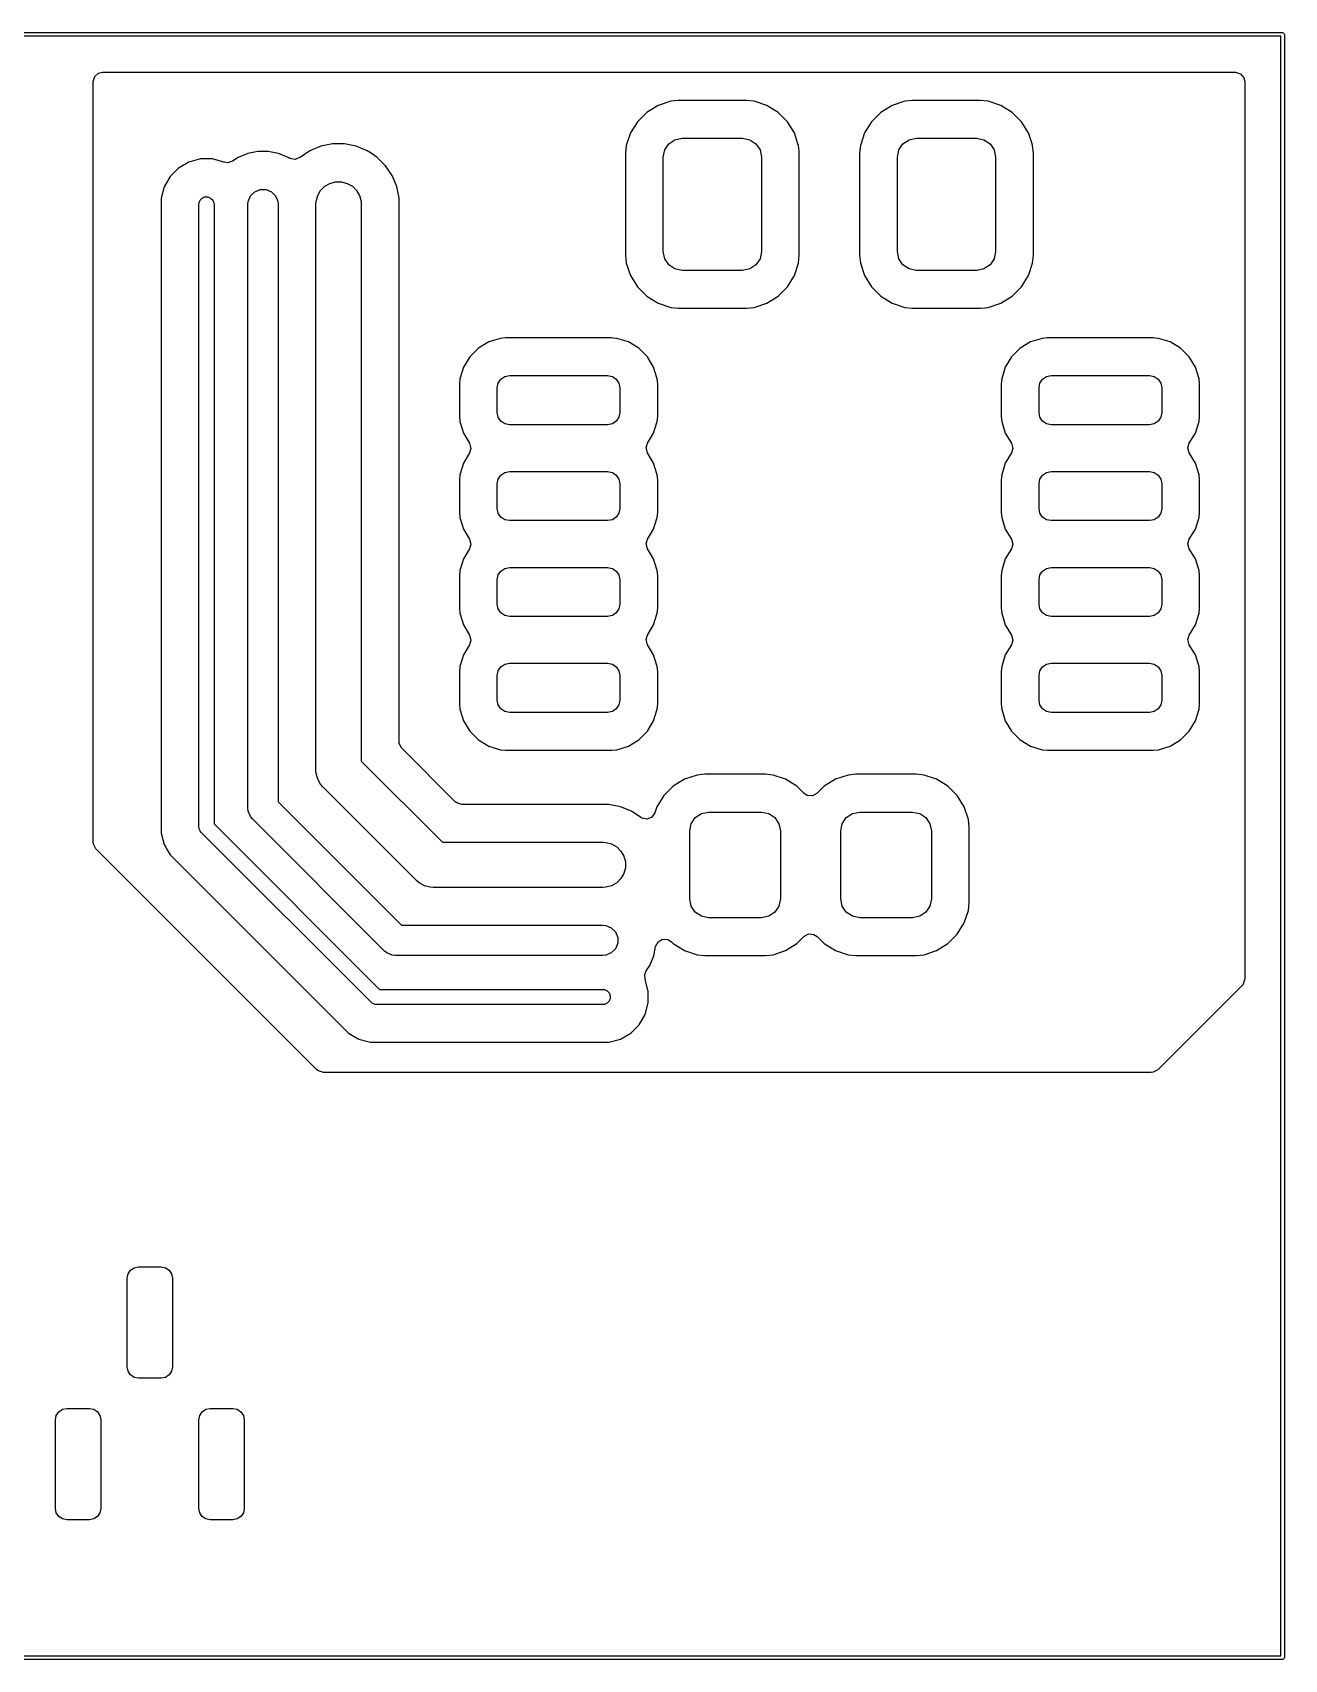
# Model space of a CAD drawing. Extents: x 126 to 188.3, y -91.5 to -70.
# Drawn here: x 139.7 to 156.28, y -91.52 to -69.97 of the extents above; entities that cross this region are included whole.
import ezdxf

# ---------------------------------------------------------------- set-up
doc = ezdxf.new("R2010")
doc.units = 0
doc.layers.add('BLACK', color=7, linetype='CONTINUOUS')

msp = doc.modelspace()

# ---------------------------------------------------------------- linework, layer by layer
at = {"layer": 'BLACK', "linetype": 'CONTINUOUS'}
for p, q in [((126, -69.975), (156.25, -69.975)), ((156.225, -70.025), (126.025, -70.025)), ((156.225, -91.475), (156.225, -70.025)), ((156.25, -69.975), (156.259567, -69.976903)), ((156.259567, -69.976903), (156.273097, -69.990433)), ((156.273097, -69.990433), (156.275, -70)), ((156.275, -70), (156.275, -91.5)), ((140.5, -70.6245), (140.519685, -70.557461)), ((140.5, -80.579054), (140.5, -70.6245)), ((140.519685, -70.557461), (140.572489, -70.511706)), ((140.572489, -70.511706), (140.624, -70.5005)), ((140.624, -70.5005), (155.6255, -70.5005)), ((155.6255, -70.5005), (155.692539, -70.520185)), ((155.692539, -70.520185), (155.738294, -70.572989)), ((155.738294, -70.572989), (155.7495, -70.6245)), ((155.7495, -70.6245), (155.7495, -82.511638)), ((148.1472, -70.885001), (147.980668, -70.940185)), ((148.147203, -70.885), (148.1472, -70.885001)), ((148.24998, -70.874501), (148.147203, -70.885)), ((148.249998, -70.8745), (148.24998, -70.874501)), ((149.15001, -70.8745), (148.249998, -70.8745)), ((149.252795, -70.885), (149.15001, -70.8745)), ((149.252797, -70.885001), (149.252795, -70.885)), ((149.419334, -70.940186), (149.252797, -70.885001)), ((151.2472, -70.885001), (151.080668, -70.940185)), ((151.247203, -70.885), (151.2472, -70.885001)), ((151.34998, -70.874501), (151.247203, -70.885)), ((151.349998, -70.8745), (151.34998, -70.874501)), ((152.25001, -70.8745), (151.349998, -70.8745)), ((152.352795, -70.885), (152.25001, -70.8745)), ((152.352797, -70.885001), (152.352795, -70.885)), ((152.519334, -70.940186), (152.352797, -70.885001)), ((147.831342, -71.032289), (147.707289, -71.156342)), ((147.980663, -70.940187), (147.831342, -71.032289)), ((147.980668, -70.940185), (147.980663, -70.940187)), ((149.568656, -71.032288), (149.419334, -70.940186)), ((149.692712, -71.156344), (149.568656, -71.032288)), ((150.931342, -71.032289), (150.807289, -71.156342)), ((151.080663, -70.940187), (150.931342, -71.032289)), ((151.080668, -70.940185), (151.080663, -70.940187)), ((152.668656, -71.032288), (152.519334, -70.940186)), ((152.792712, -71.156344), (152.668656, -71.032288)), ((147.615186, -71.305666), (147.560001, -71.472203)), ((147.615187, -71.305663), (147.615186, -71.305666)), ((147.707289, -71.156342), (147.615187, -71.305663)), ((149.784814, -71.305666), (149.692712, -71.156344)), ((149.832476, -71.4495), (149.784814, -71.305666)), ((150.715186, -71.305666), (150.660001, -71.472203)), ((150.715187, -71.305663), (150.715186, -71.305666)), ((150.807289, -71.156342), (150.715187, -71.305663)), ((152.884814, -71.305666), (152.792712, -71.156344)), ((152.932476, -71.4495), (152.884814, -71.305666)), ((143.370814, -71.540609), (143.239704, -71.628215)), ((143.370827, -71.540602), (143.370814, -71.540609)), ((143.516498, -71.480264), (143.370827, -71.540602)), ((143.51651, -71.480261), (143.516498, -71.480264)), ((143.671155, -71.4495), (143.51651, -71.480261)), ((143.671158, -71.4495), (143.671155, -71.4495)), ((143.828842, -71.4495), (143.671158, -71.4495)), ((143.828845, -71.4495), (143.828842, -71.4495)), ((143.983489, -71.480261), (143.828845, -71.4495)), ((143.983501, -71.480264), (143.983489, -71.480261)), ((144.129172, -71.540602), (143.983501, -71.480264)), ((144.129185, -71.540609), (144.129172, -71.540602)), ((144.180629, -71.574983), (144.129185, -71.540609)), ((147.56, -71.472204), (147.5495, -71.574983)), ((147.560001, -71.472204), (147.56, -71.472204)), ((147.560001, -71.472203), (147.560001, -71.472204)), ((148.05, -71.625), (148.06903, -71.529329)), ((148.06903, -71.529329), (148.123223, -71.448223)), ((148.123223, -71.448223), (148.204329, -71.39403)), ((148.204329, -71.39403), (148.3, -71.375)), ((148.3, -71.375), (149.1, -71.375)), ((149.1, -71.375), (149.195671, -71.39403)), ((149.195671, -71.39403), (149.276777, -71.448223)), ((149.276777, -71.448223), (149.33097, -71.529329)), ((149.33097, -71.529329), (149.35, -71.625)), ((149.839998, -71.4722), (149.832476, -71.4495)), ((149.839999, -71.472203), (149.839998, -71.4722)), ((149.846986, -71.540606), (149.839999, -71.472203)), ((149.850498, -71.574983), (149.846986, -71.540606)), ((150.66, -71.472204), (150.6495, -71.574983)), ((150.660001, -71.472204), (150.66, -71.472204)), ((150.660001, -71.472203), (150.660001, -71.472204)), ((151.15, -71.625), (151.16903, -71.529329)), ((151.16903, -71.529329), (151.223223, -71.448223)), ((151.223223, -71.448223), (151.304329, -71.39403)), ((151.304329, -71.39403), (151.4, -71.375)), ((151.4, -71.375), (152.2, -71.375)), ((152.2, -71.375), (152.295671, -71.39403)), ((152.295671, -71.39403), (152.376777, -71.448223)), ((152.376777, -71.448223), (152.43097, -71.529329)), ((152.43097, -71.529329), (152.45, -71.625)), ((152.939998, -71.4722), (152.932476, -71.4495)), ((152.939999, -71.472203), (152.939998, -71.4722)), ((152.946986, -71.540606), (152.939999, -71.472203)), ((152.950499, -71.574992), (152.946986, -71.540606)), ((141.768209, -71.690426), (141.63129, -71.769475)), ((141.768216, -71.690423), (141.768209, -71.690426)), ((141.920943, -71.6495), (141.768216, -71.690423)), ((142.079057, -71.6495), (141.920943, -71.6495)), ((142.231784, -71.690423), (142.079057, -71.6495)), ((142.231785, -71.690423), (142.231784, -71.690423)), ((142.239635, -71.692527), (142.231785, -71.690423)), ((142.239946, -71.691365), (142.239635, -71.692527)), ((142.278746, -71.698722), (142.239946, -71.691365)), ((142.345423, -71.677844), (142.278746, -71.698722)), ((142.418177, -71.629231), (142.345423, -71.677844)), ((142.418195, -71.629221), (142.418177, -71.629231)), ((142.545667, -71.576421), (142.418195, -71.629221)), ((142.545677, -71.576418), (142.545667, -71.576421)), ((142.681005, -71.5495), (142.545677, -71.576418)), ((142.681007, -71.5495), (142.681005, -71.5495)), ((142.818993, -71.5495), (142.681007, -71.5495)), ((142.818995, -71.5495), (142.818993, -71.5495)), ((142.954322, -71.576418), (142.818995, -71.5495)), ((142.954332, -71.576421), (142.954322, -71.576418)), ((143.081809, -71.629223), (142.954332, -71.576421)), ((143.091703, -71.635834), (143.081809, -71.629223)), ((143.106066, -71.644099), (143.091703, -71.635834)), ((143.174932, -71.655898), (143.106066, -71.644099)), ((143.234099, -71.630776), (143.174932, -71.655898)), ((143.234646, -71.631595), (143.234099, -71.630776)), ((143.238957, -71.628713), (143.234646, -71.631595)), ((143.239245, -71.628592), (143.238957, -71.628713)), ((143.239704, -71.628215), (143.239245, -71.628592)), ((144.260288, -71.62821), (144.180629, -71.574983)), ((144.260292, -71.628213), (144.260288, -71.62821)), ((144.371786, -71.739707), (144.260292, -71.628213)), ((144.371789, -71.739711), (144.371786, -71.739707)), ((144.45939, -71.870814), (144.371789, -71.739711)), ((147.5495, -71.574983), (147.5495, -72.925001)), ((148.05, -72.875), (148.05, -71.625)), ((149.35, -71.625), (149.35, -72.875)), ((149.850499, -71.574992), (149.850498, -71.574983)), ((149.8505, -72.925009), (149.850499, -71.574992)), ((150.6495, -71.574983), (150.6495, -72.925001)), ((151.15, -72.875), (151.15, -71.625)), ((152.45, -71.625), (152.45, -72.875)), ((152.9505, -72.925009), (152.950499, -71.574992)), ((141.519475, -71.88129), (141.440426, -72.018209)), ((141.519481, -71.881282), (141.519475, -71.88129)), ((141.631282, -71.769481), (141.519481, -71.881282)), ((141.63129, -71.769475), (141.631282, -71.769481)), ((143.567372, -72.011994), (143.635195, -71.972836)), ((143.635195, -71.972836), (143.710842, -71.952567)), ((143.710842, -71.952567), (143.789158, -71.952567)), ((143.789158, -71.952567), (143.864805, -71.972836)), ((143.864805, -71.972836), (143.932628, -72.011994)), ((144.459397, -71.870827), (144.45939, -71.870814)), ((144.519735, -72.016498), (144.459397, -71.870827)), ((141.440423, -72.018216), (141.3995, -72.170943)), ((141.3995, -72.170943), (141.3995, -80.41333)), ((141.440426, -72.018209), (141.440423, -72.018216)), ((141.916853, -72.194443), (141.944443, -72.166853)), ((141.944443, -72.166853), (141.980491, -72.151921)), ((141.980491, -72.151921), (142.019509, -72.151921)), ((142.019509, -72.151921), (142.055557, -72.166853)), ((142.055557, -72.166853), (142.083147, -72.194443)), ((142.553843, -72.210982), (142.583706, -72.138886)), ((142.583706, -72.138886), (142.638886, -72.083706)), ((142.638886, -72.083706), (142.710982, -72.053843)), ((142.710982, -72.053843), (142.789018, -72.053843)), ((142.789018, -72.053843), (142.861114, -72.083706)), ((142.861114, -72.083706), (142.916294, -72.138886)), ((142.916294, -72.138886), (142.946157, -72.210982)), ((143.452567, -72.210842), (143.472836, -72.135195)), ((143.472836, -72.135195), (143.511994, -72.067372)), ((143.511994, -72.067372), (143.567372, -72.011994)), ((143.932628, -72.011994), (143.988006, -72.067372)), ((143.988006, -72.067372), (144.027164, -72.135195)), ((144.027164, -72.135195), (144.047433, -72.210842)), ((144.519737, -72.016503), (144.519735, -72.016498)), ((144.550457, -72.170943), (144.519737, -72.016503)), ((144.550499, -72.171153), (144.550457, -72.170943)), ((144.5505, -72.171155), (144.550499, -72.171153)), ((144.5505, -74.628911), (144.5505, -72.171155)), ((141.9, -72.25), (141.901921, -72.230491)), ((141.9, -80.5), (141.9, -72.25)), ((141.901921, -72.230491), (141.916853, -72.194443)), ((142.083147, -72.194443), (142.098079, -72.230491)), ((142.098079, -72.230491), (142.1, -72.25)), ((142.1, -72.25), (142.1, -80.458578)), ((142.55, -72.25), (142.553843, -72.210982)), ((142.55, -80.25), (142.55, -72.25)), ((142.946157, -72.210982), (142.95, -72.25)), ((142.95, -72.25), (142.95, -80.167157)), ((143.45, -72.25), (143.452567, -72.210842)), ((143.45, -79.75), (143.45, -72.25)), ((144.047433, -72.210842), (144.05, -72.25)), ((144.05, -72.25), (144.05, -79.625736)), ((147.5495, -72.925001), (147.549501, -72.925018)), ((147.549501, -72.925018), (147.56, -73.027796)), ((147.56, -73.027796), (147.560001, -73.027799)), ((147.560001, -73.027799), (147.615185, -73.194331)), ((148.06903, -72.970671), (148.05, -72.875)), ((148.123223, -73.051777), (148.06903, -72.970671)), ((148.204329, -73.10597), (148.123223, -73.051777)), ((149.276777, -73.051777), (149.195671, -73.10597)), ((149.33097, -72.970671), (149.276777, -73.051777)), ((149.35, -72.875), (149.33097, -72.970671)), ((149.784814, -73.194334), (149.839999, -73.027797)), ((149.839999, -73.027797), (149.8505, -72.925009)), ((150.6495, -72.925001), (150.649501, -72.925018)), ((150.649501, -72.925018), (150.66, -73.027796)), ((150.66, -73.027796), (150.660001, -73.027799)), ((150.660001, -73.027799), (150.715185, -73.194331)), ((151.16903, -72.970671), (151.15, -72.875)), ((151.223223, -73.051777), (151.16903, -72.970671)), ((151.304329, -73.10597), (151.223223, -73.051777)), ((152.376777, -73.051777), (152.295671, -73.10597)), ((152.43097, -72.970671), (152.376777, -73.051777)), ((152.45, -72.875), (152.43097, -72.970671)), ((152.884814, -73.194334), (152.939999, -73.027797)), ((152.939999, -73.027797), (152.9505, -72.925009)), ((147.615185, -73.194331), (147.615186, -73.194334)), ((147.615186, -73.194334), (147.707288, -73.343656)), ((148.3, -73.125), (148.204329, -73.10597)), ((149.1, -73.125), (148.3, -73.125)), ((149.195671, -73.10597), (149.1, -73.125)), ((149.692712, -73.343656), (149.784814, -73.194334)), ((150.715185, -73.194331), (150.715186, -73.194334)), ((150.715186, -73.194334), (150.807288, -73.343656)), ((151.4, -73.125), (151.304329, -73.10597)), ((152.2, -73.125), (151.4, -73.125)), ((152.295671, -73.10597), (152.2, -73.125)), ((152.792712, -73.343656), (152.884814, -73.194334)), ((147.707288, -73.343656), (147.831344, -73.467712)), ((147.831344, -73.467712), (147.980666, -73.559814)), ((149.419334, -73.559814), (149.568656, -73.467712)), ((149.568656, -73.467712), (149.692712, -73.343656)), ((150.807288, -73.343656), (150.931344, -73.467712)), ((150.931344, -73.467712), (151.080666, -73.559814)), ((152.519334, -73.559814), (152.668656, -73.467712)), ((152.668656, -73.467712), (152.792712, -73.343656)), ((147.980666, -73.559814), (148.147203, -73.614999)), ((148.147203, -73.614999), (148.249991, -73.6255)), ((148.249991, -73.6255), (149.150008, -73.625499)), ((149.150008, -73.625499), (149.150016, -73.625498)), ((149.150016, -73.625498), (149.150019, -73.625498)), ((149.150019, -73.625498), (149.206302, -73.619748)), ((149.206302, -73.619748), (149.252797, -73.614999)), ((149.252797, -73.614999), (149.419334, -73.559814)), ((151.080666, -73.559814), (151.247203, -73.614999)), ((151.247203, -73.614999), (151.349991, -73.6255)), ((151.349991, -73.6255), (152.250008, -73.625499)), ((152.250008, -73.625499), (152.250016, -73.625498)), ((152.250016, -73.625498), (152.250019, -73.625498)), ((152.250019, -73.625498), (152.306302, -73.619748)), ((152.306302, -73.619748), (152.352797, -73.614999)), ((152.352797, -73.614999), (152.519334, -73.559814)), ((145.738401, -74.073467), (145.600608, -74.156766)), ((145.892106, -74.025571), (145.738401, -74.073467)), ((145.892117, -74.025568), (145.892106, -74.025571)), ((145.958901, -74.0195), (145.892117, -74.025568)), ((147.366088, -74.0195), (145.958901, -74.0195)), ((147.366091, -74.0195), (147.366088, -74.0195)), ((147.386117, -74.021319), (147.366091, -74.0195)), ((147.432883, -74.025569), (147.386117, -74.021319)), ((147.432885, -74.025569), (147.432883, -74.025569)), ((147.432887, -74.02557), (147.432885, -74.025569)), ((147.586596, -74.073467), (147.432887, -74.02557)), ((147.586602, -74.073469), (147.586596, -74.073467)), ((147.724391, -74.156766), (147.586602, -74.073469)), ((152.913401, -74.073467), (152.775608, -74.156766)), ((153.067106, -74.025571), (152.913401, -74.073467)), ((153.067117, -74.025568), (153.067106, -74.025571)), ((153.133901, -74.0195), (153.067117, -74.025568)), ((154.541088, -74.0195), (153.133901, -74.0195)), ((154.541091, -74.0195), (154.541088, -74.0195)), ((154.561117, -74.021319), (154.541091, -74.0195)), ((154.607883, -74.025569), (154.561117, -74.021319)), ((154.607885, -74.025569), (154.607883, -74.025569)), ((154.607887, -74.02557), (154.607885, -74.025569)), ((154.761596, -74.073467), (154.607887, -74.02557)), ((154.761602, -74.073469), (154.761596, -74.073467)), ((154.899391, -74.156766), (154.761602, -74.073469)), ((145.486766, -74.270608), (145.403469, -74.408397)), ((145.600608, -74.156766), (145.486766, -74.270608)), ((147.838233, -74.270608), (147.724391, -74.156766)), ((147.838234, -74.27061), (147.838233, -74.270608)), ((147.838236, -74.270612), (147.838234, -74.27061)), ((147.921531, -74.408398), (147.838236, -74.270612)), ((152.661766, -74.270608), (152.578469, -74.408397)), ((152.775608, -74.156766), (152.661766, -74.270608)), ((155.013233, -74.270608), (154.899391, -74.156766)), ((155.013234, -74.27061), (155.013233, -74.270608)), ((155.013236, -74.270612), (155.013234, -74.27061)), ((155.096531, -74.408398), (155.013236, -74.270612)), ((145.355569, -74.562116), (145.3495, -74.628911)), ((145.403469, -74.408397), (145.355569, -74.562116)), ((145.897595, -74.567595), (145.950314, -74.53237)), ((145.950314, -74.53237), (146.0125, -74.52)), ((146.0125, -74.52), (147.3125, -74.52)), ((147.3125, -74.52), (147.374686, -74.53237)), ((147.374686, -74.53237), (147.427405, -74.567595)), ((147.921531, -74.4084), (147.921531, -74.408398)), ((147.921532, -74.408401), (147.921531, -74.4084)), ((147.969428, -74.562106), (147.921532, -74.408401)), ((147.969431, -74.562117), (147.969428, -74.562106)), ((147.975499, -74.628901), (147.969431, -74.562117)), ((152.530569, -74.562116), (152.5245, -74.628911)), ((152.578469, -74.408397), (152.530569, -74.562116)), ((153.072595, -74.567595), (153.125314, -74.53237)), ((153.125314, -74.53237), (153.1875, -74.52)), ((153.1875, -74.52), (154.4875, -74.52)), ((154.4875, -74.52), (154.549686, -74.53237)), ((154.549686, -74.53237), (154.602405, -74.567595)), ((155.096531, -74.4084), (155.096531, -74.408398)), ((155.096532, -74.408401), (155.096531, -74.4084)), ((155.144428, -74.562106), (155.096532, -74.408401)), ((155.144431, -74.562117), (155.144428, -74.562106)), ((155.150499, -74.628901), (155.144431, -74.562117)), ((144.5505, -79.36706), (144.5505, -74.628911)), ((145.3495, -74.628911), (145.3495, -75.061098)), ((145.85, -74.6825), (145.86237, -74.620314)), ((145.85, -75.0075), (145.85, -74.6825)), ((145.86237, -74.620314), (145.897595, -74.567595)), ((147.427405, -74.567595), (147.46263, -74.620314)), ((147.46263, -74.620314), (147.475, -74.6825)), ((147.475, -74.6825), (147.475, -75.0075)), ((147.975499, -74.628909), (147.975499, -74.628901)), ((147.975499, -74.62891), (147.975499, -74.628909)), ((147.975499, -74.628911), (147.975499, -74.62891)), ((147.9755, -75.061091), (147.975499, -74.628911)), ((152.5245, -74.628911), (152.5245, -75.061098)), ((153.025, -74.6825), (153.03737, -74.620314)), ((153.025, -75.0075), (153.025, -74.6825)), ((153.03737, -74.620314), (153.072595, -74.567595)), ((154.602405, -74.567595), (154.63763, -74.620314)), ((154.63763, -74.620314), (154.65, -74.6825)), ((154.65, -74.6825), (154.65, -75.0075)), ((155.150499, -74.628909), (155.150499, -74.628901)), ((155.150499, -74.62891), (155.150499, -74.628909)), ((155.1505, -75.061091), (155.150499, -74.62891)), ((145.3495, -75.061098), (145.355568, -75.127882)), ((145.355568, -75.127882), (145.355571, -75.127893)), ((145.355571, -75.127893), (145.403467, -75.281599)), ((145.86237, -75.069686), (145.85, -75.0075)), ((145.897595, -75.122405), (145.86237, -75.069686)), ((145.950314, -75.15763), (145.897595, -75.122405)), ((146.0125, -75.17), (145.950314, -75.15763)), ((147.3125, -75.17), (146.0125, -75.17)), ((147.374686, -75.15763), (147.3125, -75.17)), ((147.427405, -75.122405), (147.374686, -75.15763)), ((147.46263, -75.069686), (147.427405, -75.122405)), ((147.475, -75.0075), (147.46263, -75.069686)), ((147.921531, -75.281602), (147.96943, -75.127887)), ((147.96943, -75.127887), (147.9755, -75.061091)), ((152.5245, -75.061098), (152.530568, -75.127882)), ((152.530568, -75.127882), (152.530571, -75.127893)), ((152.530571, -75.127893), (152.578467, -75.281599)), ((153.03737, -75.069686), (153.025, -75.0075)), ((153.072595, -75.122405), (153.03737, -75.069686)), ((153.125314, -75.15763), (153.072595, -75.122405)), ((153.1875, -75.17), (153.125314, -75.15763)), ((154.4875, -75.17), (153.1875, -75.17)), ((154.549686, -75.15763), (154.4875, -75.17)), ((154.602405, -75.122405), (154.549686, -75.15763)), ((154.63763, -75.069686), (154.602405, -75.122405)), ((154.65, -75.0075), (154.63763, -75.069686)), ((155.096531, -75.281602), (155.14443, -75.127887)), ((155.14443, -75.127887), (155.1505, -75.061091)), ((145.403467, -75.281599), (145.484625, -75.41585)), ((145.484625, -75.41585), (145.502461, -75.483405)), ((147.822538, -75.476596), (147.840373, -75.415852)), ((147.840373, -75.415852), (147.921531, -75.281602)), ((152.578467, -75.281599), (152.659625, -75.41585)), ((152.659625, -75.41585), (152.677461, -75.483405)), ((154.997538, -75.476596), (155.015373, -75.415852)), ((155.015373, -75.415852), (155.096531, -75.281602)), ((145.484625, -75.54415), (145.403469, -75.678397)), ((145.502461, -75.483405), (145.484625, -75.54415)), ((147.840373, -75.544147), (147.822538, -75.476596)), ((147.921531, -75.678398), (147.840373, -75.544147)), ((152.659625, -75.54415), (152.578469, -75.678397)), ((152.677461, -75.483405), (152.659625, -75.54415)), ((155.015373, -75.544147), (154.997538, -75.476596)), ((155.096531, -75.678398), (155.015373, -75.544147)), ((145.355569, -75.832116), (145.3495, -75.898911)), ((145.403469, -75.678397), (145.355569, -75.832116)), ((145.86237, -75.890314), (145.897595, -75.837595)), ((145.897595, -75.837595), (145.950314, -75.80237)), ((145.950314, -75.80237), (146.0125, -75.79)), ((146.0125, -75.79), (147.3125, -75.79)), ((147.3125, -75.79), (147.374686, -75.80237)), ((147.374686, -75.80237), (147.427405, -75.837595)), ((147.427405, -75.837595), (147.46263, -75.890314)), ((147.921531, -75.6784), (147.921531, -75.678398)), ((147.921532, -75.678401), (147.921531, -75.6784)), ((147.969428, -75.832106), (147.921532, -75.678401)), ((147.969431, -75.832117), (147.969428, -75.832106)), ((147.975499, -75.898901), (147.969431, -75.832117)), ((152.530569, -75.832116), (152.5245, -75.898911)), ((152.578469, -75.678397), (152.530569, -75.832116)), ((153.03737, -75.890314), (153.072595, -75.837595)), ((153.072595, -75.837595), (153.125314, -75.80237)), ((153.125314, -75.80237), (153.1875, -75.79)), ((153.1875, -75.79), (154.4875, -75.79)), ((154.4875, -75.79), (154.549686, -75.80237)), ((154.549686, -75.80237), (154.602405, -75.837595)), ((154.602405, -75.837595), (154.63763, -75.890314)), ((155.096531, -75.6784), (155.096531, -75.678398)), ((155.096532, -75.678401), (155.096531, -75.6784)), ((155.144428, -75.832106), (155.096532, -75.678401)), ((155.144431, -75.832117), (155.144428, -75.832106)), ((155.150499, -75.898901), (155.144431, -75.832117)), ((145.3495, -75.898911), (145.3495, -76.331098)), ((145.85, -75.9525), (145.86237, -75.890314)), ((145.85, -76.2775), (145.85, -75.9525)), ((147.46263, -75.890314), (147.475, -75.9525)), ((147.475, -75.9525), (147.475, -76.2775)), ((147.975499, -75.898909), (147.975499, -75.898901)), ((147.975499, -75.89891), (147.975499, -75.898909)), ((147.9755, -76.331091), (147.975499, -75.89891)), ((152.5245, -75.898911), (152.5245, -76.331098)), ((153.025, -75.9525), (153.03737, -75.890314)), ((153.025, -76.2775), (153.025, -75.9525)), ((154.63763, -75.890314), (154.65, -75.9525)), ((154.65, -75.9525), (154.65, -76.2775)), ((155.150499, -75.898909), (155.150499, -75.898901)), ((155.150499, -75.89891), (155.150499, -75.898909)), ((155.1505, -76.331091), (155.150499, -75.89891)), ((145.86237, -76.339686), (145.85, -76.2775)), ((147.475, -76.2775), (147.46263, -76.339686)), ((153.03737, -76.339686), (153.025, -76.2775)), ((154.65, -76.2775), (154.63763, -76.339686)), ((145.3495, -76.331098), (145.355568, -76.397882)), ((145.355568, -76.397882), (145.355571, -76.397893)), ((145.355571, -76.397893), (145.403467, -76.551599)), ((145.897595, -76.392405), (145.86237, -76.339686)), ((145.950314, -76.42763), (145.897595, -76.392405)), ((146.0125, -76.44), (145.950314, -76.42763)), ((147.3125, -76.44), (146.0125, -76.44)), ((147.374686, -76.42763), (147.3125, -76.44)), ((147.427405, -76.392405), (147.374686, -76.42763)), ((147.46263, -76.339686), (147.427405, -76.392405)), ((147.921531, -76.551602), (147.96943, -76.397887)), ((147.96943, -76.397887), (147.9755, -76.331091)), ((152.5245, -76.331098), (152.530568, -76.397882)), ((152.530568, -76.397882), (152.530571, -76.397893)), ((152.530571, -76.397893), (152.578467, -76.551599)), ((153.072595, -76.392405), (153.03737, -76.339686)), ((153.125314, -76.42763), (153.072595, -76.392405)), ((153.1875, -76.44), (153.125314, -76.42763)), ((154.4875, -76.44), (153.1875, -76.44)), ((154.549686, -76.42763), (154.4875, -76.44)), ((154.602405, -76.392405), (154.549686, -76.42763)), ((154.63763, -76.339686), (154.602405, -76.392405)), ((155.096531, -76.551602), (155.14443, -76.397887)), ((155.14443, -76.397887), (155.1505, -76.331091)), ((145.403467, -76.551599), (145.484625, -76.68585)), ((145.484625, -76.68585), (145.502461, -76.753405)), ((147.822538, -76.746596), (147.840373, -76.685852)), ((147.840373, -76.685852), (147.921531, -76.551602)), ((152.578467, -76.551599), (152.659625, -76.68585)), ((152.659625, -76.68585), (152.677461, -76.753405)), ((154.997538, -76.746596), (155.015373, -76.685852)), ((155.015373, -76.685852), (155.096531, -76.551602)), ((145.484625, -76.81415), (145.403469, -76.948397)), ((145.502461, -76.753405), (145.484625, -76.81415)), ((147.840373, -76.814147), (147.822538, -76.746596)), ((147.921531, -76.948398), (147.840373, -76.814147)), ((152.659625, -76.81415), (152.578469, -76.948397)), ((152.677461, -76.753405), (152.659625, -76.81415)), ((155.015373, -76.814147), (154.997538, -76.746596)), ((155.096531, -76.948398), (155.015373, -76.814147)), ((145.355569, -77.102116), (145.3495, -77.168911)), ((145.403469, -76.948397), (145.355569, -77.102116)), ((145.86237, -77.160314), (145.897595, -77.107595)), ((145.897595, -77.107595), (145.950314, -77.07237)), ((145.950314, -77.07237), (146.0125, -77.06)), ((146.0125, -77.06), (147.3125, -77.06)), ((147.3125, -77.06), (147.374686, -77.07237)), ((147.374686, -77.07237), (147.427405, -77.107595)), ((147.427405, -77.107595), (147.46263, -77.160314)), ((147.921531, -76.9484), (147.921531, -76.948398)), ((147.921532, -76.948401), (147.921531, -76.9484)), ((147.969428, -77.102106), (147.921532, -76.948401)), ((147.969431, -77.102117), (147.969428, -77.102106)), ((147.975499, -77.168901), (147.969431, -77.102117)), ((152.530569, -77.102116), (152.5245, -77.168911)), ((152.578469, -76.948397), (152.530569, -77.102116)), ((153.03737, -77.160314), (153.072595, -77.107595)), ((153.072595, -77.107595), (153.125314, -77.07237)), ((153.125314, -77.07237), (153.1875, -77.06)), ((153.1875, -77.06), (154.4875, -77.06)), ((154.4875, -77.06), (154.549686, -77.07237)), ((154.549686, -77.07237), (154.602405, -77.107595)), ((154.602405, -77.107595), (154.63763, -77.160314)), ((155.096531, -76.9484), (155.096531, -76.948398)), ((155.096532, -76.948401), (155.096531, -76.9484)), ((155.144428, -77.102106), (155.096532, -76.948401)), ((155.144431, -77.102117), (155.144428, -77.102106)), ((155.150499, -77.168901), (155.144431, -77.102117)), ((145.3495, -77.168911), (145.3495, -77.601098)), ((145.85, -77.2225), (145.86237, -77.160314)), ((145.85, -77.5475), (145.85, -77.2225)), ((147.46263, -77.160314), (147.475, -77.2225)), ((147.475, -77.2225), (147.475, -77.5475)), ((147.975499, -77.168909), (147.975499, -77.168901)), ((147.975499, -77.16891), (147.975499, -77.168909)), ((147.9755, -77.601091), (147.975499, -77.16891)), ((152.5245, -77.168911), (152.5245, -77.601098)), ((153.025, -77.2225), (153.03737, -77.160314)), ((153.025, -77.5475), (153.025, -77.2225)), ((154.63763, -77.160314), (154.65, -77.2225)), ((154.65, -77.2225), (154.65, -77.5475)), ((155.150499, -77.168909), (155.150499, -77.168901)), ((155.150499, -77.16891), (155.150499, -77.168909)), ((155.1505, -77.601091), (155.150499, -77.16891)), ((145.86237, -77.609686), (145.85, -77.5475)), ((147.475, -77.5475), (147.46263, -77.609686)), ((153.03737, -77.609686), (153.025, -77.5475)), ((154.65, -77.5475), (154.63763, -77.609686)), ((145.3495, -77.601098), (145.355568, -77.667882)), ((145.355568, -77.667882), (145.355571, -77.667893)), ((145.355571, -77.667893), (145.403467, -77.821599)), ((145.897595, -77.662405), (145.86237, -77.609686)), ((145.950314, -77.69763), (145.897595, -77.662405)), ((146.0125, -77.71), (145.950314, -77.69763)), ((147.3125, -77.71), (146.0125, -77.71)), ((147.374686, -77.69763), (147.3125, -77.71)), ((147.427405, -77.662405), (147.374686, -77.69763)), ((147.46263, -77.609686), (147.427405, -77.662405)), ((147.921531, -77.821602), (147.96943, -77.667887)), ((147.96943, -77.667887), (147.9755, -77.601091)), ((152.5245, -77.601098), (152.530568, -77.667882)), ((152.530568, -77.667882), (152.530571, -77.667893)), ((152.530571, -77.667893), (152.578467, -77.821599)), ((153.072595, -77.662405), (153.03737, -77.609686)), ((153.125314, -77.69763), (153.072595, -77.662405)), ((153.1875, -77.71), (153.125314, -77.69763)), ((154.4875, -77.71), (153.1875, -77.71)), ((154.549686, -77.69763), (154.4875, -77.71)), ((154.602405, -77.662405), (154.549686, -77.69763)), ((154.63763, -77.609686), (154.602405, -77.662405)), ((155.096531, -77.821602), (155.14443, -77.667887)), ((155.14443, -77.667887), (155.1505, -77.601091)), ((145.403467, -77.821599), (145.484625, -77.95585)), ((145.484625, -77.95585), (145.502461, -78.023405)), ((147.822538, -78.016596), (147.840373, -77.955852)), ((147.840373, -77.955852), (147.921531, -77.821602)), ((152.578467, -77.821599), (152.659625, -77.95585)), ((152.659625, -77.95585), (152.677461, -78.023405)), ((154.997538, -78.016596), (155.015373, -77.955852)), ((155.015373, -77.955852), (155.096531, -77.821602)), ((145.403469, -78.218397), (145.355569, -78.372116)), ((145.484625, -78.08415), (145.403469, -78.218397)), ((145.502461, -78.023405), (145.484625, -78.08415)), ((147.840373, -78.084147), (147.822538, -78.016596)), ((147.921531, -78.218398), (147.840373, -78.084147)), ((147.921531, -78.2184), (147.921531, -78.218398)), ((147.921532, -78.218401), (147.921531, -78.2184)), ((147.969428, -78.372106), (147.921532, -78.218401)), ((152.578469, -78.218397), (152.530569, -78.372116)), ((152.659625, -78.08415), (152.578469, -78.218397)), ((152.677461, -78.023405), (152.659625, -78.08415)), ((155.015373, -78.084147), (154.997538, -78.016596)), ((155.096531, -78.218398), (155.015373, -78.084147)), ((155.096531, -78.2184), (155.096531, -78.218398)), ((155.096532, -78.218401), (155.096531, -78.2184)), ((155.144428, -78.372106), (155.096532, -78.218401)), ((145.355569, -78.372116), (145.3495, -78.438911)), ((145.3495, -78.438911), (145.3495, -78.871098)), ((145.85, -78.4925), (145.86237, -78.430314)), ((145.86237, -78.430314), (145.897595, -78.377595)), ((145.897595, -78.377595), (145.950314, -78.34237)), ((145.950314, -78.34237), (146.0125, -78.33)), ((146.0125, -78.33), (147.3125, -78.33)), ((147.3125, -78.33), (147.374686, -78.34237)), ((147.374686, -78.34237), (147.427405, -78.377595)), ((147.427405, -78.377595), (147.46263, -78.430314)), ((147.46263, -78.430314), (147.475, -78.4925)), ((147.969431, -78.372117), (147.969428, -78.372106)), ((147.975499, -78.438901), (147.969431, -78.372117)), ((147.975499, -78.438909), (147.975499, -78.438901)), ((147.975499, -78.43891), (147.975499, -78.438909)), ((147.9755, -78.871091), (147.975499, -78.43891)), ((152.530569, -78.372116), (152.5245, -78.438911)), ((152.5245, -78.438911), (152.5245, -78.871098)), ((153.025, -78.4925), (153.03737, -78.430314)), ((153.03737, -78.430314), (153.072595, -78.377595)), ((153.072595, -78.377595), (153.125314, -78.34237)), ((153.125314, -78.34237), (153.1875, -78.33)), ((153.1875, -78.33), (154.4875, -78.33)), ((154.4875, -78.33), (154.549686, -78.34237)), ((154.549686, -78.34237), (154.602405, -78.377595)), ((154.602405, -78.377595), (154.63763, -78.430314)), ((154.63763, -78.430314), (154.65, -78.4925)), ((155.144431, -78.372117), (155.144428, -78.372106)), ((155.150499, -78.438901), (155.144431, -78.372117)), ((155.150499, -78.438909), (155.150499, -78.438901)), ((155.150499, -78.43891), (155.150499, -78.438909)), ((155.1505, -78.871091), (155.150499, -78.43891)), ((145.85, -78.8175), (145.85, -78.4925)), ((147.475, -78.4925), (147.475, -78.8175)), ((153.025, -78.8175), (153.025, -78.4925)), ((154.65, -78.4925), (154.65, -78.8175)), ((145.3495, -78.871098), (145.355568, -78.937882)), ((145.86237, -78.879686), (145.85, -78.8175)), ((147.475, -78.8175), (147.46263, -78.879686)), ((147.96943, -78.937887), (147.9755, -78.871091)), ((152.5245, -78.871098), (152.530568, -78.937882)), ((153.03737, -78.879686), (153.025, -78.8175)), ((154.65, -78.8175), (154.63763, -78.879686)), ((155.14443, -78.937887), (155.1505, -78.871091)), ((145.355568, -78.937882), (145.355571, -78.937893)), ((145.355571, -78.937893), (145.403467, -79.091598)), ((145.897595, -78.932405), (145.86237, -78.879686)), ((145.950314, -78.96763), (145.897595, -78.932405)), ((146.0125, -78.98), (145.950314, -78.96763)), ((147.3125, -78.98), (146.0125, -78.98)), ((147.374686, -78.96763), (147.3125, -78.98)), ((147.427405, -78.932405), (147.374686, -78.96763)), ((147.46263, -78.879686), (147.427405, -78.932405)), ((147.921531, -79.091602), (147.96943, -78.937887)), ((152.530568, -78.937882), (152.530571, -78.937893)), ((152.530571, -78.937893), (152.578467, -79.091598)), ((153.072595, -78.932405), (153.03737, -78.879686)), ((153.125314, -78.96763), (153.072595, -78.932405)), ((153.1875, -78.98), (153.125314, -78.96763)), ((154.4875, -78.98), (153.1875, -78.98)), ((154.549686, -78.96763), (154.4875, -78.98)), ((154.602405, -78.932405), (154.549686, -78.96763)), ((154.63763, -78.879686), (154.602405, -78.932405)), ((155.096531, -79.091602), (155.14443, -78.937887)), ((145.403467, -79.091598), (145.486766, -79.229391)), ((145.486766, -79.229391), (145.600608, -79.343233)), ((147.724388, -79.343236), (147.838236, -79.229388)), ((147.838236, -79.229388), (147.921531, -79.091602)), ((152.578467, -79.091598), (152.661766, -79.229391)), ((152.661766, -79.229391), (152.775608, -79.343233)), ((154.899388, -79.343236), (155.013236, -79.229388)), ((155.013236, -79.229388), (155.096531, -79.091602)), ((144.553334, -79.393418), (144.5505, -79.36706)), ((144.586819, -79.454741), (144.553334, -79.393418)), ((145.295259, -80.163181), (144.586819, -79.454741)), ((145.600608, -79.343233), (145.60061, -79.343234)), ((145.60061, -79.343234), (145.600612, -79.343236)), ((145.600612, -79.343236), (145.738398, -79.426531)), ((145.738398, -79.426531), (145.892113, -79.47443)), ((145.892113, -79.47443), (145.958909, -79.4805)), ((145.958909, -79.4805), (147.36609, -79.480499)), ((147.36609, -79.480499), (147.366097, -79.480499)), ((147.366097, -79.480499), (147.432882, -79.474431)), ((147.432882, -79.474431), (147.432885, -79.47443)), ((147.432885, -79.47443), (147.432887, -79.47443)), ((147.432887, -79.47443), (147.586602, -79.426531)), ((147.586602, -79.426531), (147.724388, -79.343236)), ((152.775608, -79.343233), (152.77561, -79.343234)), ((152.77561, -79.343234), (152.775612, -79.343236)), ((152.775612, -79.343236), (152.913398, -79.426531)), ((152.913398, -79.426531), (153.067113, -79.47443)), ((153.067113, -79.47443), (153.133909, -79.4805)), ((153.133909, -79.4805), (154.54109, -79.480499)), ((154.54109, -79.480499), (154.541097, -79.480499)), ((154.541097, -79.480499), (154.607882, -79.474431)), ((154.607882, -79.474431), (154.607885, -79.47443)), ((154.607885, -79.47443), (154.607887, -79.47443)), ((154.607887, -79.47443), (154.761602, -79.426531)), ((154.761602, -79.426531), (154.899388, -79.343236)), ((144.05, -79.625736), (145.124264, -80.7)), ((143.452567, -79.789158), (143.45, -79.75)), ((143.472836, -79.864805), (143.452567, -79.789158)), ((143.511994, -79.932628), (143.472836, -79.864805)), ((143.537868, -79.962132), (143.511994, -79.932628)), ((148.330663, -79.865187), (148.181342, -79.957289)), ((148.330668, -79.865185), (148.330663, -79.865187)), ((148.4972, -79.810001), (148.330668, -79.865185)), ((148.497203, -79.81), (148.4972, -79.810001)), ((148.59998, -79.799501), (148.497203, -79.81)), ((148.599998, -79.7995), (148.59998, -79.799501)), ((149.40001, -79.7995), (148.599998, -79.7995)), ((149.502795, -79.81), (149.40001, -79.7995)), ((149.502797, -79.810001), (149.502795, -79.81)), ((149.669334, -79.865186), (149.502797, -79.810001)), ((149.818656, -79.957288), (149.669334, -79.865186)), ((150.330663, -79.865187), (150.181342, -79.957289)), ((150.330668, -79.865185), (150.330663, -79.865187)), ((150.4972, -79.810001), (150.330668, -79.865185)), ((150.497203, -79.81), (150.4972, -79.810001)), ((150.59998, -79.799501), (150.497203, -79.81)), ((150.599998, -79.7995), (150.59998, -79.799501)), ((151.40001, -79.7995), (150.599998, -79.7995)), ((151.502795, -79.81), (151.40001, -79.7995)), ((151.502797, -79.810001), (151.502795, -79.81)), ((151.669334, -79.865186), (151.502797, -79.810001)), ((151.818656, -79.957288), (151.669334, -79.865186)), ((144.787868, -81.212132), (143.537868, -79.962132)), ((145.315901, -80.179815), (145.295259, -80.163181)), ((148.057289, -80.081342), (147.965187, -80.230663)), ((148.181342, -79.957289), (148.057289, -80.081342)), ((149.818657, -79.957289), (149.818656, -79.957288)), ((149.912319, -80.050951), (149.818657, -79.957289)), ((149.956666, -80.079452), (149.912319, -80.050951)), ((150.026358, -80.084436), (149.956666, -80.079452)), ((150.087681, -80.050951), (150.026358, -80.084436)), ((150.181342, -79.957289), (150.087681, -80.050951)), ((151.942712, -80.081344), (151.818656, -79.957288)), ((152.034814, -80.230666), (151.942712, -80.081344)), ((142.553843, -80.289018), (142.55, -80.25)), ((142.583706, -80.361114), (142.553843, -80.289018)), ((142.608579, -80.391421), (142.583706, -80.361114)), ((142.95, -80.167157), (144.582843, -81.8)), ((145.38294, -80.1995), (145.315901, -80.179815)), ((147.328842, -80.1995), (145.38294, -80.1995)), ((147.328845, -80.1995), (147.328842, -80.1995)), ((147.483489, -80.230261), (147.328845, -80.1995)), ((147.483501, -80.230264), (147.483489, -80.230261)), ((147.629172, -80.290602), (147.483501, -80.230264)), ((147.629185, -80.290609), (147.629172, -80.290602)), ((147.752633, -80.373095), (147.629185, -80.290609)), ((147.766166, -80.38095), (147.752633, -80.373095)), ((147.834941, -80.393265), (147.766166, -80.38095)), ((147.899457, -80.366442), (147.834941, -80.393265)), ((147.93923, -80.308997), (147.899457, -80.366442)), ((147.965185, -80.230668), (147.93923, -80.308997)), ((147.965187, -80.230663), (147.965185, -80.230668)), ((148.41903, -80.454329), (148.473223, -80.373223)), ((148.473223, -80.373223), (148.554329, -80.31903)), ((148.554329, -80.31903), (148.65, -80.3)), ((148.65, -80.3), (149.35, -80.3)), ((149.35, -80.3), (149.445671, -80.31903)), ((149.445671, -80.31903), (149.526777, -80.373223)), ((149.526777, -80.373223), (149.58097, -80.454329)), ((150.41903, -80.454329), (150.473223, -80.373223)), ((150.473223, -80.373223), (150.554329, -80.31903)), ((150.554329, -80.31903), (150.65, -80.3)), ((150.65, -80.3), (151.35, -80.3)), ((151.35, -80.3), (151.445671, -80.31903)), ((151.445671, -80.31903), (151.526777, -80.373223)), ((151.526777, -80.373223), (151.58097, -80.454329)), ((152.089999, -80.397203), (152.034814, -80.230666)), ((140.5, -80.698638), (140.5, -80.579054)), ((141.399499, -80.579054), (141.399498, -80.579054)), ((141.399498, -80.579054), (141.399499, -80.579057)), ((141.3995, -80.41333), (141.399499, -80.413348)), ((141.399499, -80.413348), (141.399499, -80.579054)), ((141.399499, -80.579057), (141.440423, -80.731785)), ((141.901921, -80.519509), (141.9, -80.5)), ((141.916853, -80.555557), (141.901921, -80.519509)), ((141.929289, -80.570711), (141.916853, -80.555557)), ((144.17929, -82.820711), (141.929289, -80.570711)), ((142.1, -80.458578), (144.291421, -82.65)), ((144.358579, -82.141422), (142.608579, -80.391421)), ((148.4, -80.55), (148.41903, -80.454329)), ((148.4, -81.45), (148.4, -80.55)), ((149.58097, -80.454329), (149.6, -80.55)), ((149.6, -80.55), (149.6, -81.45)), ((150.4, -80.55), (150.41903, -80.454329)), ((150.4, -81.45), (150.4, -80.55)), ((151.58097, -80.454329), (151.6, -80.55)), ((151.6, -80.55), (151.6, -81.45)), ((152.100499, -80.499992), (152.089999, -80.397203)), ((152.1005, -81.500009), (152.100499, -80.499992)), ((140.502834, -80.724996), (140.5, -80.698638)), ((140.536319, -80.786319), (140.502834, -80.724996)), ((143.463681, -83.713681), (140.536319, -80.786319)), ((141.440423, -80.731785), (141.460468, -80.766503)), ((141.460468, -80.766503), (141.471909, -80.786319)), ((141.471909, -80.786319), (141.519479, -80.868715)), ((145.124264, -80.7), (147.25, -80.7)), ((147.25, -80.7), (147.289158, -80.702567)), ((147.289158, -80.702567), (147.364805, -80.722836)), ((147.364805, -80.722836), (147.432628, -80.761994)), ((147.432628, -80.761994), (147.488006, -80.817372)), ((141.519479, -80.868715), (141.638349, -80.987585)), ((141.638349, -80.987585), (141.638354, -80.987589)), ((141.638354, -80.987589), (143.881284, -83.23052)), ((147.488006, -80.817372), (147.527164, -80.885195)), ((147.527164, -80.885195), (147.547433, -80.960842)), ((147.547433, -80.960842), (147.547433, -81.039158)), ((144.817372, -81.238006), (144.787868, -81.212132)), ((144.885195, -81.277164), (144.817372, -81.238006)), ((147.432628, -81.238006), (147.364805, -81.277164)), ((147.488006, -81.182628), (147.432628, -81.238006)), ((147.527164, -81.114805), (147.488006, -81.182628)), ((147.547433, -81.039158), (147.527164, -81.114805)), ((144.960842, -81.297433), (144.885195, -81.277164)), ((145, -81.3), (144.960842, -81.297433)), ((147.25, -81.3), (145, -81.3)), ((147.289158, -81.297433), (147.25, -81.3)), ((147.364805, -81.277164), (147.289158, -81.297433)), ((148.41903, -81.545671), (148.4, -81.45)), ((149.6, -81.45), (149.58097, -81.545671)), ((150.41903, -81.545671), (150.4, -81.45)), ((151.6, -81.45), (151.58097, -81.545671)), ((148.473223, -81.626777), (148.41903, -81.545671)), ((148.554329, -81.68097), (148.473223, -81.626777)), ((149.526777, -81.626777), (149.445671, -81.68097)), ((149.58097, -81.545671), (149.526777, -81.626777)), ((150.473223, -81.626777), (150.41903, -81.545671)), ((150.554329, -81.68097), (150.473223, -81.626777)), ((151.526777, -81.626777), (151.445671, -81.68097)), ((151.58097, -81.545671), (151.526777, -81.626777)), ((152.034814, -81.769334), (152.089999, -81.602797)), ((152.089999, -81.602797), (152.1005, -81.500009)), ((144.582843, -81.8), (147.25, -81.8)), ((147.25, -81.8), (147.289018, -81.803843)), ((147.289018, -81.803843), (147.361114, -81.833706)), ((147.361114, -81.833706), (147.416294, -81.888886)), ((147.416294, -81.888886), (147.446157, -81.960982)), ((148.65, -81.7), (148.554329, -81.68097)), ((149.35, -81.7), (148.65, -81.7)), ((149.445671, -81.68097), (149.35, -81.7)), ((150.65, -81.7), (150.554329, -81.68097)), ((151.35, -81.7), (150.65, -81.7)), ((151.445671, -81.68097), (151.35, -81.7)), ((151.942712, -81.918656), (152.034814, -81.769334)), ((147.446157, -82.039018), (147.416294, -82.111114)), ((147.446157, -81.960982), (147.446157, -82.039018)), ((147.92358, -82.204328), (147.947902, -82.082052)), ((147.947902, -82.082052), (147.980285, -82.020146)), ((147.980285, -82.020146), (148.041001, -81.985572)), ((148.041001, -81.985572), (148.11077, -81.989311)), ((148.11077, -81.989311), (148.157199, -82.018567)), ((148.157199, -82.018567), (148.181344, -82.042712)), ((148.181344, -82.042712), (148.330666, -82.134814)), ((149.669334, -82.134814), (149.818656, -82.042712)), ((149.818656, -82.042712), (149.912319, -81.949049)), ((149.912319, -81.949049), (149.973642, -81.915564)), ((149.973642, -81.915564), (150.043334, -81.920548)), ((150.043334, -81.920548), (150.087681, -81.949049)), ((150.087681, -81.949049), (150.181344, -82.042712)), ((150.181344, -82.042712), (150.330666, -82.134814)), ((151.669334, -82.134814), (151.818656, -82.042712)), ((151.818656, -82.042712), (151.942712, -81.918656)), ((144.388886, -82.166294), (144.358579, -82.141422)), ((144.460982, -82.196157), (144.388886, -82.166294)), ((144.5, -82.2), (144.460982, -82.196157)), ((147.25, -82.2), (144.5, -82.2)), ((147.289018, -82.196157), (147.25, -82.2)), ((147.361114, -82.166294), (147.289018, -82.196157)), ((147.416294, -82.111114), (147.361114, -82.166294)), ((147.870775, -82.331811), (147.92358, -82.204328)), ((148.330666, -82.134814), (148.497203, -82.189999)), ((148.497203, -82.189999), (148.599991, -82.2005)), ((148.599991, -82.2005), (149.400008, -82.200499)), ((149.400008, -82.200499), (149.400016, -82.200498)), ((149.400016, -82.200498), (149.400019, -82.200498)), ((149.400019, -82.200498), (149.456302, -82.194748)), ((149.456302, -82.194748), (149.502797, -82.189999)), ((149.502797, -82.189999), (149.669334, -82.134814)), ((150.330666, -82.134814), (150.497203, -82.189999)), ((150.497203, -82.189999), (150.599991, -82.2005)), ((150.599991, -82.2005), (151.400008, -82.200499)), ((151.400008, -82.200499), (151.400016, -82.200498)), ((151.400016, -82.200498), (151.400019, -82.200498)), ((151.400019, -82.200498), (151.456302, -82.194748)), ((151.456302, -82.194748), (151.502797, -82.189999)), ((151.502797, -82.189999), (151.669334, -82.134814)), ((147.803226, -82.451456), (147.822156, -82.404574)), ((147.809503, -82.50982), (147.803226, -82.451456)), ((147.807473, -82.510365), (147.809503, -82.50982)), ((147.809576, -82.518214), (147.807473, -82.510365)), ((147.809577, -82.518216), (147.809576, -82.518214)), ((147.8505, -82.670943), (147.809577, -82.518216)), ((147.822156, -82.404574), (147.87077, -82.331819)), ((147.87077, -82.331819), (147.870771, -82.331816)), ((147.870771, -82.331816), (147.870775, -82.331811)), ((155.7495, -82.511638), (155.729815, -82.578677)), ((144.291421, -82.65), (147.25, -82.65)), ((147.25, -82.65), (147.269509, -82.651921)), ((147.269509, -82.651921), (147.305557, -82.666853)), ((147.305557, -82.666853), (147.333147, -82.694443)), ((147.333147, -82.694443), (147.348079, -82.730491)), ((147.348079, -82.730491), (147.348079, -82.769509)), ((147.8505, -82.829057), (147.8505, -82.670943)), ((155.713181, -82.599319), (154.598819, -83.713681)), ((155.729815, -82.578677), (155.713181, -82.599319)), ((144.194443, -82.833148), (144.17929, -82.820711)), ((144.230491, -82.848079), (144.194443, -82.833148)), ((144.25, -82.85), (144.230491, -82.848079)), ((147.25, -82.85), (144.25, -82.85)), ((147.269509, -82.848079), (147.25, -82.85)), ((147.305557, -82.833147), (147.269509, -82.848079)), ((147.333147, -82.805557), (147.305557, -82.833147)), ((147.348079, -82.769509), (147.333147, -82.805557)), ((147.809577, -82.981784), (147.8505, -82.829057)), ((147.618716, -83.23052), (147.73052, -83.118716)), ((147.73052, -83.118716), (147.809577, -82.981784)), ((143.881284, -83.23052), (143.881286, -83.230521)), ((143.881286, -83.230521), (143.88129, -83.230524)), ((143.88129, -83.230524), (144.018209, -83.309573)), ((144.018209, -83.309573), (144.018216, -83.309577)), ((144.018216, -83.309577), (144.170943, -83.350501)), ((144.170943, -83.350501), (144.170945, -83.350501)), ((144.170945, -83.350501), (144.336654, -83.350501)), ((144.336654, -83.350501), (144.33667, -83.3505)), ((144.33667, -83.3505), (147.329055, -83.3505)), ((147.329055, -83.3505), (147.329057, -83.3505)), ((147.329057, -83.3505), (147.481784, -83.309577)), ((147.481784, -83.309577), (147.618716, -83.23052)), ((143.484323, -83.730315), (143.463681, -83.713681)), ((143.551362, -83.75), (143.484323, -83.730315)), ((154.511138, -83.75), (143.551362, -83.75)), ((154.537496, -83.747166), (154.511138, -83.75)), ((154.598819, -83.713681), (154.537496, -83.747166)), ((140.961418, -86.417597), (140.993934, -86.368934)), ((140.993934, -86.368934), (141.042597, -86.336418)), ((141.042597, -86.336418), (141.1, -86.325)), ((141.1, -86.325), (141.4, -86.325)), ((141.4, -86.325), (141.457403, -86.336418)), ((141.457403, -86.336418), (141.506066, -86.368934)), ((141.506066, -86.368934), (141.538582, -86.417597)), ((140.95, -86.475), (140.961418, -86.417597)), ((140.95, -87.65), (140.95, -86.475)), ((141.538582, -86.417597), (141.55, -86.475)), ((141.55, -86.475), (141.55, -87.65)), ((140.961418, -87.707403), (140.95, -87.65)), ((140.993934, -87.756066), (140.961418, -87.707403)), ((141.538582, -87.707403), (141.506066, -87.756066)), ((141.55, -87.65), (141.538582, -87.707403)), ((141.042597, -87.788582), (140.993934, -87.756066)), ((141.1, -87.8), (141.042597, -87.788582)), ((141.4, -87.8), (141.1, -87.8)), ((141.457403, -87.788582), (141.4, -87.8)), ((141.506066, -87.756066), (141.457403, -87.788582)), ((140, -88.35), (140.011418, -88.292597)), ((140, -89.525), (140, -88.35)), ((140.011418, -88.292597), (140.043934, -88.243934)), ((140.043934, -88.243934), (140.092597, -88.211418)), ((140.092597, -88.211418), (140.15, -88.2)), ((140.15, -88.2), (140.45, -88.2)), ((140.45, -88.2), (140.507403, -88.211418)), ((140.507403, -88.211418), (140.556066, -88.243934)), ((140.556066, -88.243934), (140.588582, -88.292597)), ((140.588582, -88.292597), (140.6, -88.35)), ((140.6, -88.35), (140.6, -89.525)), ((141.9, -88.35), (141.911418, -88.292597)), ((141.9, -89.525), (141.9, -88.35)), ((141.911418, -88.292597), (141.943934, -88.243934)), ((141.943934, -88.243934), (141.992597, -88.211418)), ((141.992597, -88.211418), (142.05, -88.2)), ((142.05, -88.2), (142.35, -88.2)), ((142.35, -88.2), (142.407403, -88.211418)), ((142.407403, -88.211418), (142.456066, -88.243934)), ((142.456066, -88.243934), (142.488582, -88.292597)), ((142.488582, -88.292597), (142.5, -88.35)), ((142.5, -88.35), (142.5, -89.525)), ((140.011418, -89.582403), (140, -89.525)), ((140.043934, -89.631066), (140.011418, -89.582403)), ((140.092597, -89.663582), (140.043934, -89.631066)), ((140.556066, -89.631066), (140.507403, -89.663582)), ((140.588582, -89.582403), (140.556066, -89.631066)), ((140.6, -89.525), (140.588582, -89.582403)), ((141.911418, -89.582403), (141.9, -89.525)), ((141.943934, -89.631066), (141.911418, -89.582403)), ((141.992597, -89.663582), (141.943934, -89.631066)), ((142.456066, -89.631066), (142.407403, -89.663582)), ((142.488582, -89.582403), (142.456066, -89.631066)), ((142.5, -89.525), (142.488582, -89.582403)), ((140.15, -89.675), (140.092597, -89.663582)), ((140.45, -89.675), (140.15, -89.675)), ((140.507403, -89.663582), (140.45, -89.675)), ((142.05, -89.675), (141.992597, -89.663582)), ((142.35, -89.675), (142.05, -89.675)), ((142.407403, -89.663582), (142.35, -89.675)), ((156.25, -91.525), (126, -91.525)), ((126.025, -91.475), (156.225, -91.475)), ((156.259567, -91.523097), (156.25, -91.525)), ((156.273097, -91.509567), (156.259567, -91.523097)), ((156.275, -91.5), (156.273097, -91.509567))]:
    msp.add_line(p, q, dxfattribs=at)

doc.saveas('drawing.dxf')
